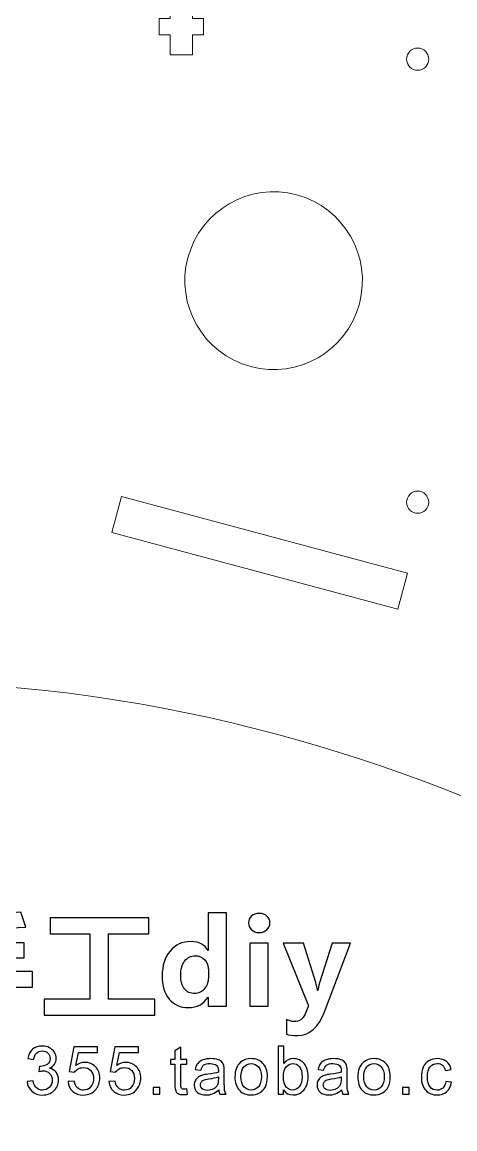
# Model space of a CAD drawing. Header units: centimetres. Extents: x -84 to 49, y -29 to 29.
# Drawn here: x 30.51 to 36.36, y -14.98 to -0.03 of the extents above; entities that cross this region are included whole.
import ezdxf

# ---------------------------------------------------------------- set-up
doc = ezdxf.new("R2010")
doc.units = ezdxf.units.CM
doc.header["$MEASUREMENT"] = 0
doc.layers.add('layer 1', color=7, linetype='Continuous')

msp = doc.modelspace()

# ---------------------------------------------------------------- linework, layer by layer
at = {"layer": 'layer 1', "color": 142, "lineweight": 20}
for points, knots in [([(48.16047, 1.17532), (48.16047, 1.17532), (48.16046, -23.69733), (48.16046, -23.69733), (48.16046, -23.69733), (48.16046, -23.69733), (42.98791, -25.0847), (42.98791, -25.0847), (42.98791, -25.0847), (42.98791, -25.0847), (42.60987, -23.67379), (42.60987, -23.67379), (42.60987, -23.67379), (42.60987, -23.67379), (43.57524, -23.41513), (43.57524, -23.41513), (43.57524, -23.41513), (43.57524, -23.41513), (43.44583, -22.93214), (43.44583, -22.93214), (43.44583, -22.93214), (43.44583, -22.93214), (42.48046, -23.19082), (42.48046, -23.19082), (42.48046, -23.19082), (42.48046, -23.19082), (42.4804, -23.19059), (42.4804, -23.19059), (42.4804, -23.19059), (42.4804, -23.19059), (42.04573, -23.30701), (42.04573, -23.30701), (42.04573, -23.30701), (42.04573, -23.30701), (41.01048, -19.44335), (41.01048, -19.44335), (41.01048, -19.44335), (41.01048, -19.44335), (41.44513, -19.32691), (41.44513, -19.32691), (41.44513, -19.32691), (41.44513, -19.32691), (40.43524, -15.55772), (40.43524, -15.55772), (40.43524, -15.55772), (40.43524, -15.55772), (41.07276, -15.38691), (41.07276, -15.38691), (41.07276, -15.38691), (41.07276, -15.38691), (41.11155, -15.53181), (41.11155, -15.53181), (41.11155, -15.53181), (41.11155, -15.53181), (41.32406, -15.47484), (41.32406, -15.47484), (41.32406, -15.47484), (41.32406, -15.47484), (41.28523, -15.32994), (41.28523, -15.32994), (41.28523, -15.32994), (41.28523, -15.32994), (41.54602, -15.26009), (41.54602, -15.26009), (41.54602, -15.26009), (41.54602, -15.26009), (41.46842, -14.9703), (41.46842, -14.9703), (41.46842, -14.9703), (41.46842, -14.9703), (41.2076, -15.04018), (41.2076, -15.04018), (41.2076, -15.04018), (41.2076, -15.04018), (41.16875, -14.8953), (41.16875, -14.8953), (41.16875, -14.8953), (41.16875, -14.8953), (40.95628, -14.95226), (40.95628, -14.95226), (40.95628, -14.95226), (40.95628, -14.95226), (40.99507, -15.09714), (40.99507, -15.09714), (40.99507, -15.09714), (40.99507, -15.09714), (40.3576, -15.26796), (40.3576, -15.26796), (40.3576, -15.26796), (40.3576, -15.26796), (39.34812, -11.50082), (39.34812, -11.50082), (39.34812, -11.50082), (39.34812, -11.50082), (38.86273, -11.63085), (38.86273, -11.63085), (38.86273, -11.63085), (34.36266, -9.10666), (25.80303, -6.82345), (19.38205, -12.40595), (19.38205, -12.40595), (19.38205, -12.40595), (16.08209, -11.52176), (16.08209, -11.52176), (16.08209, -11.52176), (14.32547, -11.05105), (13.90024, -10.03662), (14.42767, -8.14566), (14.42767, -8.14566), (14.42767, -8.14566), (16.92514, 1.17496), (16.92514, 1.17496), (16.92514, 1.17496), (16.92514, 1.17496), (30.66046, 1.17496), (30.66046, 1.17496), (30.66046, 1.17496), (30.66046, 1.17496), (30.66044, 0.67532), (30.66044, 0.67532), (30.66044, 0.67532), (30.66044, 0.67532), (32.51034, 0.67531), (32.51034, 0.67531), (32.51034, 0.67531), (32.51034, 0.67531), (32.51045, 0.01535), (32.51045, 0.01535), (32.51045, 0.01535), (32.51045, 0.01535), (32.36046, 0.01534), (32.36046, 0.01534), (32.36046, 0.01534), (32.36046, 0.01534), (32.36046, -0.20466), (32.36046, -0.20466), (32.36046, -0.20466), (32.36046, -0.20466), (32.51045, -0.20465), (32.51045, -0.20465), (32.51045, -0.20465), (32.51045, -0.20465), (32.51045, -0.47466), (32.51045, -0.47466), (32.51045, -0.47466), (32.51045, -0.47466), (32.81045, -0.47465), (32.81045, -0.47465), (32.81045, -0.47465), (32.81045, -0.47465), (32.81045, -0.20465), (32.81045, -0.20465), (32.81045, -0.20465), (32.81045, -0.20465), (32.96047, -0.20465), (32.96047, -0.20465), (32.96047, -0.20465), (32.96047, -0.20465), (32.96045, 0.01534), (32.96045, 0.01534), (32.96045, 0.01534), (32.96045, 0.01534), (32.81045, 0.01534), (32.81045, 0.01534), (32.81045, 0.01534), (32.81045, 0.01534), (32.81045, 0.67534), (32.81045, 0.67534), (32.81045, 0.67534), (32.81045, 0.67534), (34.66046, 0.67535), (34.66046, 0.67535), (34.66046, 0.67535), (34.66046, 0.67535), (34.66044, 1.17496), (34.66044, 1.17496), (34.66044, 1.17496), (34.66044, 1.17496), (35.81695, 1.17496), (35.81695, 1.17496), (35.81695, 1.17496), (35.81695, 1.17496), (35.81695, 1.17532), (35.81695, 1.17532), (35.81695, 1.17532), (39.66479, 1.17532), (43.51265, 1.17277), (47.36048, 1.17279), (47.36048, 1.17279), (47.36048, 1.17279), (47.36049, 1.17534), (47.36049, 1.17534), (47.36049, 1.17534), (47.36049, 1.17534), (48.16047, 1.17532), (48.16047, 1.17532)], [0, 0, 0, 0, 0.02040816, 0.02040816, 0.02040816, 0.02040816, 0.04081633, 0.04081633, 0.04081633, 0.04081633, 0.06122449, 0.06122449, 0.06122449, 0.06122449, 0.08163265, 0.08163265, 0.08163265, 0.08163265, 0.10204082, 0.10204082, 0.10204082, 0.10204082, 0.12244898, 0.12244898, 0.12244898, 0.12244898, 0.14285714, 0.14285714, 0.14285714, 0.14285714, 0.16326531, 0.16326531, 0.16326531, 0.16326531, 0.18367347, 0.18367347, 0.18367347, 0.18367347, 0.20408163, 0.20408163, 0.20408163, 0.20408163, 0.2244898, 0.2244898, 0.2244898, 0.2244898, 0.24489796, 0.24489796, 0.24489796, 0.24489796, 0.26530612, 0.26530612, 0.26530612, 0.26530612, 0.28571429, 0.28571429, 0.28571429, 0.28571429, 0.30612245, 0.30612245, 0.30612245, 0.30612245, 0.32653061, 0.32653061, 0.32653061, 0.32653061, 0.34693878, 0.34693878, 0.34693878, 0.34693878, 0.36734694, 0.36734694, 0.36734694, 0.36734694, 0.3877551, 0.3877551, 0.3877551, 0.3877551, 0.40816327, 0.40816327, 0.40816327, 0.40816327, 0.42857143, 0.42857143, 0.42857143, 0.42857143, 0.44897959, 0.44897959, 0.44897959, 0.44897959, 0.46938776, 0.46938776, 0.46938776, 0.46938776, 0.48979592, 0.48979592, 0.48979592, 0.48979592, 0.51020408, 0.51020408, 0.51020408, 0.51020408, 0.53061224, 0.53061224, 0.53061224, 0.53061224, 0.55102041, 0.55102041, 0.55102041, 0.55102041, 0.57142857, 0.57142857, 0.57142857, 0.57142857, 0.59183673, 0.59183673, 0.59183673, 0.59183673, 0.6122449, 0.6122449, 0.6122449, 0.6122449, 0.63265306, 0.63265306, 0.63265306, 0.63265306, 0.65306122, 0.65306122, 0.65306122, 0.65306122, 0.67346939, 0.67346939, 0.67346939, 0.67346939, 0.69387755, 0.69387755, 0.69387755, 0.69387755, 0.71428571, 0.71428571, 0.71428571, 0.71428571, 0.73469388, 0.73469388, 0.73469388, 0.73469388, 0.75510204, 0.75510204, 0.75510204, 0.75510204, 0.7755102, 0.7755102, 0.7755102, 0.7755102, 0.79591837, 0.79591837, 0.79591837, 0.79591837, 0.81632653, 0.81632653, 0.81632653, 0.81632653, 0.83673469, 0.83673469, 0.83673469, 0.83673469, 0.85714286, 0.85714286, 0.85714286, 0.85714286, 0.87755102, 0.87755102, 0.87755102, 0.87755102, 0.89795918, 0.89795918, 0.89795918, 0.89795918, 0.91836735, 0.91836735, 0.91836735, 0.91836735, 0.93877551, 0.93877551, 0.93877551, 0.93877551, 0.95918367, 0.95918367, 0.95918367, 0.95918367, 0.97959184, 0.97959184, 0.97959184, 0.97959184, 1, 1, 1, 1]), ([(35.74722, -0.63878), (35.80578, -0.69734), (35.90079, -0.69734), (35.95936, -0.63877), (35.95936, -0.63877), (36.01791, -0.58021), (36.01791, -0.48522), (35.95935, -0.42664), (35.95935, -0.42664), (35.90079, -0.36809), (35.80579, -0.36808), (35.74723, -0.42664), (35.74723, -0.42664), (35.68866, -0.48521), (35.68866, -0.5802), (35.74722, -0.63878)], [0, 0, 0, 0, 0.25, 0.25, 0.25, 0.25, 0.5, 0.5, 0.5, 0.5, 0.75, 0.75, 0.75, 0.75, 1, 1, 1, 1]), ([(32.74816, -3.21306), (32.57668, -3.85311), (32.95663, -4.51125), (33.59672, -4.68275), (33.59672, -4.68275), (34.23672, -4.85427), (34.89488, -4.47428), (35.06638, -3.83425), (35.06638, -3.83425), (35.23791, -3.19418), (34.85791, -2.53603), (34.21786, -2.36453), (34.21786, -2.36453), (33.57785, -2.19303), (32.91967, -2.57301), (32.74816, -3.21306)], [0, 0, 0, 0, 0.25, 0.25, 0.25, 0.25, 0.5, 0.5, 0.5, 0.5, 0.75, 0.75, 0.75, 0.75, 1, 1, 1, 1]), ([(35.74722, -6.40852), (35.68866, -6.46706), (35.68866, -6.56208), (35.74722, -6.62064), (35.74722, -6.62064), (35.80579, -6.67921), (35.90078, -6.6792), (35.95936, -6.62064), (35.95936, -6.62064), (36.01792, -6.56209), (36.01791, -6.46706), (35.95935, -6.40851), (35.95935, -6.40851), (35.90079, -6.34996), (35.80579, -6.34996), (35.74722, -6.40852)], [0, 0, 0, 0, 0.25, 0.25, 0.25, 0.25, 0.5, 0.5, 0.5, 0.5, 0.75, 0.75, 0.75, 0.75, 1, 1, 1, 1]), ([(35.71506, -7.47388), (35.71506, -7.47388), (31.85136, -6.43861), (31.85136, -6.43861), (31.85136, -6.43861), (31.85136, -6.43861), (31.72195, -6.92156), (31.72195, -6.92156), (31.72195, -6.92156), (31.72195, -6.92156), (35.58564, -7.95685), (35.58564, -7.95685), (35.58564, -7.95685), (35.58564, -7.95685), (35.71506, -7.47388), (35.71506, -7.47388)], [0, 0, 0, 0, 0.25, 0.25, 0.25, 0.25, 0.5, 0.5, 0.5, 0.5, 0.75, 0.75, 0.75, 0.75, 1, 1, 1, 1])]:
    msp.add_open_spline(points, degree=3, knots=knots, dxfattribs=at)
at = {"layer": 'layer 1', "color": 250}
for points, knots in [([(29.12446, -12.85288), (29.12446, -12.85288), (29.80202, -12.85288), (29.80202, -12.85288), (29.80202, -12.85288), (29.80202, -12.85288), (29.80202, -12.66828), (29.80202, -12.66828), (29.80202, -12.66828), (29.80202, -12.66828), (29.23643, -12.66828), (29.23643, -12.66828), (29.23643, -12.66828), (29.23643, -12.66828), (29.23643, -12.46559), (29.23643, -12.46559), (29.23643, -12.46559), (29.23643, -12.46559), (29.80202, -12.46559), (29.80202, -12.46559), (29.80202, -12.46559), (29.80202, -12.46559), (29.80202, -12.28492), (29.80202, -12.28492), (29.80202, -12.28492), (29.80202, -12.28492), (29.26579, -12.30275), (29.26579, -12.30275), (29.26579, -12.30275), (29.25452, -12.24848), (29.23748, -12.17925), (29.21492, -12.09534), (29.21492, -12.09534), (29.77318, -12.08826), (30.19822, -12.07332), (30.49033, -12.05077), (30.49033, -12.05077), (30.49033, -12.05077), (30.55772, -12.25346), (30.55772, -12.25346), (30.55772, -12.25346), (30.55772, -12.25346), (30.03382, -12.27653), (30.03382, -12.27653), (30.03382, -12.27653), (30.03382, -12.27653), (30.03382, -12.46559), (30.03382, -12.46559), (30.03382, -12.46559), (30.03382, -12.46559), (30.53622, -12.46559), (30.53622, -12.46559), (30.53622, -12.46559), (30.53622, -12.46559), (30.53622, -12.66828), (30.53622, -12.66828), (30.53622, -12.66828), (30.53622, -12.66828), (30.03382, -12.66828), (30.03382, -12.66828), (30.03382, -12.66828), (30.03382, -12.66828), (30.03382, -12.85288), (30.03382, -12.85288), (30.03382, -12.85288), (30.03382, -12.85288), (30.64687, -12.85288), (30.64687, -12.85288), (30.64687, -12.85288), (30.64687, -12.85288), (30.64687, -13.06029), (30.64687, -13.06029), (30.64687, -13.06029), (30.64687, -13.06029), (30.03382, -13.06029), (30.03382, -13.06029), (30.03382, -13.06029), (30.03382, -13.06029), (30.03382, -13.2462), (30.03382, -13.2462), (30.03382, -13.2462), (30.03382, -13.29523), (30.02464, -13.33902), (30.00576, -13.37757), (30.00576, -13.37757), (29.98714, -13.41585), (29.95961, -13.44469), (29.9229, -13.46436), (29.9229, -13.46436), (29.88619, -13.48376), (29.85525, -13.49556), (29.83008, -13.50002), (29.83008, -13.50002), (29.80464, -13.50422), (29.69478, -13.50841), (29.50074, -13.51182), (29.50074, -13.51182), (29.48238, -13.42477), (29.46481, -13.34741), (29.44856, -13.27976), (29.44856, -13.27976), (29.55397, -13.28815), (29.63552, -13.29209), (29.69294, -13.29209), (29.69294, -13.29209), (29.76557, -13.29209), (29.80202, -13.25433), (29.80202, -13.17855), (29.80202, -13.17855), (29.80202, -13.17855), (29.80202, -13.06029), (29.80202, -13.06029), (29.80202, -13.06029), (29.80202, -13.06029), (29.12446, -13.06029), (29.12446, -13.06029), (29.12446, -13.06029), (29.12446, -13.06029), (29.12446, -12.85288), (29.12446, -12.85288)], [0, 0, 0, 0, 0.03333333, 0.03333333, 0.03333333, 0.03333333, 0.06666667, 0.06666667, 0.06666667, 0.06666667, 0.1, 0.1, 0.1, 0.1, 0.13333333, 0.13333333, 0.13333333, 0.13333333, 0.16666667, 0.16666667, 0.16666667, 0.16666667, 0.2, 0.2, 0.2, 0.2, 0.23333333, 0.23333333, 0.23333333, 0.23333333, 0.26666667, 0.26666667, 0.26666667, 0.26666667, 0.3, 0.3, 0.3, 0.3, 0.33333333, 0.33333333, 0.33333333, 0.33333333, 0.36666667, 0.36666667, 0.36666667, 0.36666667, 0.4, 0.4, 0.4, 0.4, 0.43333333, 0.43333333, 0.43333333, 0.43333333, 0.46666667, 0.46666667, 0.46666667, 0.46666667, 0.5, 0.5, 0.5, 0.5, 0.53333333, 0.53333333, 0.53333333, 0.53333333, 0.56666667, 0.56666667, 0.56666667, 0.56666667, 0.6, 0.6, 0.6, 0.6, 0.63333333, 0.63333333, 0.63333333, 0.63333333, 0.66666667, 0.66666667, 0.66666667, 0.66666667, 0.7, 0.7, 0.7, 0.7, 0.73333333, 0.73333333, 0.73333333, 0.73333333, 0.76666667, 0.76666667, 0.76666667, 0.76666667, 0.8, 0.8, 0.8, 0.8, 0.83333333, 0.83333333, 0.83333333, 0.83333333, 0.86666667, 0.86666667, 0.86666667, 0.86666667, 0.9, 0.9, 0.9, 0.9, 0.93333333, 0.93333333, 0.93333333, 0.93333333, 0.96666667, 0.96666667, 0.96666667, 0.96666667, 1, 1, 1, 1]), ([(33.27121, -13.31752), (33.27121, -13.31752), (33.02368, -13.31752), (33.02368, -13.31752), (33.02368, -13.31752), (33.02368, -13.31752), (33.02368, -13.19769), (33.02368, -13.19769), (33.02368, -13.19769), (33.02368, -13.19769), (33.02001, -13.19769), (33.02001, -13.19769), (33.02001, -13.19769), (32.95997, -13.2913), (32.87134, -13.33823), (32.75413, -13.33823), (32.75413, -13.33823), (32.6461, -13.33823), (32.56009, -13.30021), (32.49637, -13.22391), (32.49637, -13.22391), (32.43265, -13.14761), (32.40066, -13.04351), (32.40066, -12.91188), (32.40066, -12.91188), (32.40066, -12.77264), (32.43659, -12.66041), (32.50791, -12.57493), (32.50791, -12.57493), (32.57923, -12.48971), (32.67258, -12.44723), (32.78795, -12.44723), (32.78795, -12.44723), (32.89861, -12.44723), (32.97596, -12.48709), (33.02001, -12.56707), (33.02001, -12.56707), (33.02001, -12.56707), (33.02368, -12.56707), (33.02368, -12.56707), (33.02368, -12.56707), (33.02368, -12.56707), (33.02368, -12.05994), (33.02368, -12.05994), (33.02368, -12.05994), (33.02368, -12.05994), (33.27121, -12.05994), (33.27121, -12.05994), (33.27121, -12.05994), (33.27121, -12.05994), (33.27121, -13.31752), (33.27121, -13.31752)], [0, 0, 0, 0, 0.07692308, 0.07692308, 0.07692308, 0.07692308, 0.15384615, 0.15384615, 0.15384615, 0.15384615, 0.23076923, 0.23076923, 0.23076923, 0.23076923, 0.30769231, 0.30769231, 0.30769231, 0.30769231, 0.38461538, 0.38461538, 0.38461538, 0.38461538, 0.46153846, 0.46153846, 0.46153846, 0.46153846, 0.53846154, 0.53846154, 0.53846154, 0.53846154, 0.61538462, 0.61538462, 0.61538462, 0.61538462, 0.69230769, 0.69230769, 0.69230769, 0.69230769, 0.76923077, 0.76923077, 0.76923077, 0.76923077, 0.84615385, 0.84615385, 0.84615385, 0.84615385, 0.92307692, 0.92307692, 0.92307692, 0.92307692, 1, 1, 1, 1]), ([(33.56841, -12.19367), (33.56841, -12.15565), (33.58178, -12.12497), (33.60879, -12.10111), (33.60879, -12.10111), (33.63553, -12.07725), (33.66988, -12.06545), (33.7121, -12.06545), (33.7121, -12.06545), (33.7551, -12.06545), (33.78971, -12.07751), (33.81646, -12.1019), (33.81646, -12.1019), (33.84321, -12.12628), (33.85632, -12.1567), (33.85632, -12.19367), (33.85632, -12.19367), (33.85632, -12.23091), (33.84294, -12.26211), (33.81567, -12.28702), (33.81567, -12.28702), (33.78867, -12.31193), (33.75405, -12.32426), (33.7121, -12.32426), (33.7121, -12.32426), (33.67041, -12.32426), (33.63606, -12.31167), (33.60905, -12.2865), (33.60905, -12.2865), (33.58178, -12.26159), (33.56841, -12.23038), (33.56841, -12.19367)], [0, 0, 0, 0, 0.125, 0.125, 0.125, 0.125, 0.25, 0.25, 0.25, 0.25, 0.375, 0.375, 0.375, 0.375, 0.5, 0.5, 0.5, 0.5, 0.625, 0.625, 0.625, 0.625, 0.75, 0.75, 0.75, 0.75, 0.875, 0.875, 0.875, 0.875, 1, 1, 1, 1]), ([(30.8051, -13.22312), (30.8051, -13.22312), (31.42287, -13.22312), (31.42287, -13.22312), (31.42287, -13.22312), (31.42287, -13.22312), (31.42287, -12.34261), (31.42287, -12.34261), (31.42287, -12.34261), (31.42287, -12.34261), (30.88822, -12.34261), (30.88822, -12.34261), (30.88822, -12.34261), (30.88822, -12.34261), (30.88822, -12.12445), (30.88822, -12.12445), (30.88822, -12.12445), (30.88822, -12.12445), (32.22184, -12.12445), (32.22184, -12.12445), (32.22184, -12.12445), (32.22184, -12.12445), (32.22184, -12.34261), (32.22184, -12.34261), (32.22184, -12.34261), (32.22184, -12.34261), (31.67486, -12.34261), (31.67486, -12.34261), (31.67486, -12.34261), (31.67486, -12.34261), (31.67486, -13.22312), (31.67486, -13.22312), (31.67486, -13.22312), (31.67486, -13.22312), (32.30024, -13.22312), (32.30024, -13.22312), (32.30024, -13.22312), (32.30024, -13.22312), (32.30024, -13.44128), (32.30024, -13.44128), (32.30024, -13.44128), (32.30024, -13.44128), (30.8051, -13.44128), (30.8051, -13.44128), (30.8051, -13.44128), (30.8051, -13.44128), (30.8051, -13.22312), (30.8051, -13.22312)], [0, 0, 0, 0, 0.08333333, 0.08333333, 0.08333333, 0.08333333, 0.16666667, 0.16666667, 0.16666667, 0.16666667, 0.25, 0.25, 0.25, 0.25, 0.33333333, 0.33333333, 0.33333333, 0.33333333, 0.41666667, 0.41666667, 0.41666667, 0.41666667, 0.5, 0.5, 0.5, 0.5, 0.58333333, 0.58333333, 0.58333333, 0.58333333, 0.66666667, 0.66666667, 0.66666667, 0.66666667, 0.75, 0.75, 0.75, 0.75, 0.83333333, 0.83333333, 0.83333333, 0.83333333, 0.91666667, 0.91666667, 0.91666667, 0.91666667, 1, 1, 1, 1]), ([(33.58676, -13.31752), (33.58676, -13.31752), (33.58676, -12.46795), (33.58676, -12.46795), (33.58676, -12.46795), (33.58676, -12.46795), (33.83403, -12.46795), (33.83403, -12.46795), (33.83403, -12.46795), (33.83403, -12.46795), (33.83403, -13.31752), (33.83403, -13.31752), (33.83403, -13.31752), (33.83403, -13.31752), (33.58676, -13.31752), (33.58676, -13.31752)], [0, 0, 0, 0, 0.25, 0.25, 0.25, 0.25, 0.5, 0.5, 0.5, 0.5, 0.75, 0.75, 0.75, 0.75, 1, 1, 1, 1]), ([(34.94409, -12.46795), (34.94409, -12.46795), (34.59377, -13.39356), (34.59377, -13.39356), (34.59377, -13.39356), (34.51222, -13.60858), (34.39056, -13.71635), (34.22825, -13.71635), (34.22825, -13.71635), (34.164, -13.71635), (34.11445, -13.70953), (34.07905, -13.69616), (34.07905, -13.69616), (34.07905, -13.69616), (34.07905, -13.4974), (34.07905, -13.4974), (34.07905, -13.4974), (34.11235, -13.51628), (34.14906, -13.52572), (34.18891, -13.52572), (34.18891, -13.52572), (34.25656, -13.52572), (34.30429, -13.49294), (34.33182, -13.42739), (34.33182, -13.42739), (34.33182, -13.42739), (34.37876, -13.31595), (34.37876, -13.31595), (34.37876, -13.31595), (34.37876, -13.31595), (34.03526, -12.46795), (34.03526, -12.46795), (34.03526, -12.46795), (34.03526, -12.46795), (34.31032, -12.46795), (34.31032, -12.46795), (34.31032, -12.46795), (34.31032, -12.46795), (34.4763, -13.00024), (34.4763, -13.00024), (34.4763, -13.00024), (34.48653, -13.03249), (34.49387, -13.06868), (34.49859, -13.10854), (34.49859, -13.10854), (34.49859, -13.10854), (34.50305, -13.10854), (34.50305, -13.10854), (34.50305, -13.10854), (34.50672, -13.08153), (34.51511, -13.04587), (34.52848, -13.00182), (34.52848, -13.00182), (34.52848, -13.00182), (34.69813, -12.46795), (34.69813, -12.46795), (34.69813, -12.46795), (34.69813, -12.46795), (34.94409, -12.46795), (34.94409, -12.46795)], [0, 0, 0, 0, 0.06666667, 0.06666667, 0.06666667, 0.06666667, 0.13333333, 0.13333333, 0.13333333, 0.13333333, 0.2, 0.2, 0.2, 0.2, 0.26666667, 0.26666667, 0.26666667, 0.26666667, 0.33333333, 0.33333333, 0.33333333, 0.33333333, 0.4, 0.4, 0.4, 0.4, 0.46666667, 0.46666667, 0.46666667, 0.46666667, 0.53333333, 0.53333333, 0.53333333, 0.53333333, 0.6, 0.6, 0.6, 0.6, 0.66666667, 0.66666667, 0.66666667, 0.66666667, 0.73333333, 0.73333333, 0.73333333, 0.73333333, 0.8, 0.8, 0.8, 0.8, 0.86666667, 0.86666667, 0.86666667, 0.86666667, 0.93333333, 0.93333333, 0.93333333, 0.93333333, 1, 1, 1, 1]), ([(33.02762, -12.83662), (33.02762, -12.7792), (33.01031, -12.73174), (32.9757, -12.69424), (32.9757, -12.69424), (32.94109, -12.65648), (32.89808, -12.6376), (32.84643, -12.6376), (32.84643, -12.6376), (32.78586, -12.6376), (32.7384, -12.66172), (32.70378, -12.70945), (32.70378, -12.70945), (32.66917, -12.75743), (32.65186, -12.8222), (32.65186, -12.90427), (32.65186, -12.90427), (32.65186, -12.98215), (32.66865, -13.0422), (32.70195, -13.08441), (32.70195, -13.08441), (32.73525, -13.12663), (32.78114, -13.14787), (32.83935, -13.14787), (32.83935, -13.14787), (32.89415, -13.14787), (32.93925, -13.12558), (32.97465, -13.081), (32.97465, -13.081), (33.01005, -13.03643), (33.02762, -12.97848), (33.02762, -12.90742), (33.02762, -12.90742), (33.02762, -12.90742), (33.02762, -12.83662), (33.02762, -12.83662)], [0, 0, 0, 0, 0.11111111, 0.11111111, 0.11111111, 0.11111111, 0.22222222, 0.22222222, 0.22222222, 0.22222222, 0.33333333, 0.33333333, 0.33333333, 0.33333333, 0.44444444, 0.44444444, 0.44444444, 0.44444444, 0.55555556, 0.55555556, 0.55555556, 0.55555556, 0.66666667, 0.66666667, 0.66666667, 0.66666667, 0.77777778, 0.77777778, 0.77777778, 0.77777778, 0.88888889, 0.88888889, 0.88888889, 0.88888889, 1, 1, 1, 1]), ([(30.57576, -14.33622), (30.57576, -14.33622), (30.65519, -14.32567), (30.65519, -14.32567), (30.65519, -14.32567), (30.66439, -14.37073), (30.67991, -14.40314), (30.70177, -14.42304), (30.70177, -14.42304), (30.72378, -14.44294), (30.75046, -14.45289), (30.78196, -14.45289), (30.78196, -14.45289), (30.81934, -14.45289), (30.851, -14.43992), (30.87677, -14.414), (30.87677, -14.414), (30.9024, -14.38807), (30.91536, -14.35596), (30.91536, -14.31768), (30.91536, -14.31768), (30.91536, -14.2812), (30.90345, -14.25105), (30.87964, -14.22739), (30.87964, -14.22739), (30.85567, -14.20372), (30.82537, -14.19181), (30.78859, -14.19181), (30.78859, -14.19181), (30.77352, -14.19181), (30.75483, -14.19483), (30.73252, -14.20071), (30.73252, -14.20071), (30.73252, -14.20071), (30.74141, -14.13092), (30.74141, -14.13092), (30.74141, -14.13092), (30.74669, -14.13152), (30.75091, -14.13182), (30.75423, -14.13182), (30.75423, -14.13182), (30.78799, -14.13182), (30.81844, -14.12293), (30.84557, -14.10529), (30.84557, -14.10529), (30.8727, -14.08765), (30.88627, -14.06037), (30.88627, -14.02359), (30.88627, -14.02359), (30.88627, -13.9945), (30.87632, -13.97023), (30.85657, -13.95124), (30.85657, -13.95124), (30.83683, -13.9321), (30.81135, -13.92245), (30.78015, -13.92245), (30.78015, -13.92245), (30.74925, -13.92245), (30.72348, -13.93225), (30.70298, -13.95154), (30.70298, -13.95154), (30.68232, -13.97099), (30.66906, -14.00023), (30.66318, -14.03912), (30.66318, -14.03912), (30.66318, -14.03912), (30.58374, -14.02495), (30.58374, -14.02495), (30.58374, -14.02495), (30.59339, -13.97159), (30.61555, -13.93029), (30.64992, -13.90104), (30.64992, -13.90104), (30.68444, -13.8718), (30.72724, -13.85703), (30.77849, -13.85703), (30.77849, -13.85703), (30.81377, -13.85703), (30.84632, -13.86472), (30.87602, -13.87979), (30.87602, -13.87979), (30.90571, -13.89502), (30.92848, -13.91567), (30.9443, -13.94189), (30.9443, -13.94189), (30.95998, -13.96812), (30.96797, -13.99586), (30.96797, -14.0254), (30.96797, -14.0254), (30.96797, -14.05329), (30.96043, -14.07876), (30.94536, -14.10182), (30.94536, -14.10182), (30.93028, -14.12474), (30.90813, -14.14297), (30.87873, -14.15654), (30.87873, -14.15654), (30.91702, -14.16528), (30.94671, -14.18367), (30.96797, -14.21156), (30.96797, -14.21156), (30.98907, -14.23929), (30.99962, -14.27411), (30.99962, -14.31587), (30.99962, -14.31587), (30.99962, -14.37239), (30.97912, -14.42033), (30.93782, -14.45967), (30.93782, -14.45967), (30.89667, -14.49901), (30.84452, -14.51861), (30.78151, -14.51861), (30.78151, -14.51861), (30.72468, -14.51861), (30.6775, -14.50172), (30.63997, -14.46781), (30.63997, -14.46781), (30.60244, -14.43404), (30.58103, -14.39018), (30.57576, -14.33622)], [0, 0, 0, 0, 0.03333333, 0.03333333, 0.03333333, 0.03333333, 0.06666667, 0.06666667, 0.06666667, 0.06666667, 0.1, 0.1, 0.1, 0.1, 0.13333333, 0.13333333, 0.13333333, 0.13333333, 0.16666667, 0.16666667, 0.16666667, 0.16666667, 0.2, 0.2, 0.2, 0.2, 0.23333333, 0.23333333, 0.23333333, 0.23333333, 0.26666667, 0.26666667, 0.26666667, 0.26666667, 0.3, 0.3, 0.3, 0.3, 0.33333333, 0.33333333, 0.33333333, 0.33333333, 0.36666667, 0.36666667, 0.36666667, 0.36666667, 0.4, 0.4, 0.4, 0.4, 0.43333333, 0.43333333, 0.43333333, 0.43333333, 0.46666667, 0.46666667, 0.46666667, 0.46666667, 0.5, 0.5, 0.5, 0.5, 0.53333333, 0.53333333, 0.53333333, 0.53333333, 0.56666667, 0.56666667, 0.56666667, 0.56666667, 0.6, 0.6, 0.6, 0.6, 0.63333333, 0.63333333, 0.63333333, 0.63333333, 0.66666667, 0.66666667, 0.66666667, 0.66666667, 0.7, 0.7, 0.7, 0.7, 0.73333333, 0.73333333, 0.73333333, 0.73333333, 0.76666667, 0.76666667, 0.76666667, 0.76666667, 0.8, 0.8, 0.8, 0.8, 0.83333333, 0.83333333, 0.83333333, 0.83333333, 0.86666667, 0.86666667, 0.86666667, 0.86666667, 0.9, 0.9, 0.9, 0.9, 0.93333333, 0.93333333, 0.93333333, 0.93333333, 0.96666667, 0.96666667, 0.96666667, 0.96666667, 1, 1, 1, 1]), ([(31.12856, -14.33757), (31.12856, -14.33757), (31.21207, -14.33049), (31.21207, -14.33049), (31.21207, -14.33049), (31.21825, -14.37119), (31.23257, -14.40164), (31.25503, -14.42214), (31.25503, -14.42214), (31.27764, -14.44264), (31.30477, -14.45289), (31.33658, -14.45289), (31.33658, -14.45289), (31.37486, -14.45289), (31.40727, -14.43841), (31.43365, -14.40962), (31.43365, -14.40962), (31.46018, -14.38068), (31.47344, -14.3424), (31.47344, -14.29476), (31.47344, -14.29476), (31.47344, -14.24939), (31.46078, -14.21367), (31.43531, -14.18744), (31.43531, -14.18744), (31.40983, -14.16121), (31.37652, -14.1481), (31.33522, -14.1481), (31.33522, -14.1481), (31.3096, -14.1481), (31.28653, -14.15398), (31.26588, -14.16558), (31.26588, -14.16558), (31.24523, -14.17719), (31.2291, -14.19226), (31.21735, -14.2108), (31.21735, -14.2108), (31.21735, -14.2108), (31.14273, -14.20116), (31.14273, -14.20116), (31.14273, -14.20116), (31.14273, -14.20116), (31.20544, -13.86864), (31.20544, -13.86864), (31.20544, -13.86864), (31.20544, -13.86864), (31.52741, -13.86864), (31.52741, -13.86864), (31.52741, -13.86864), (31.52741, -13.86864), (31.52741, -13.94461), (31.52741, -13.94461), (31.52741, -13.94461), (31.52741, -13.94461), (31.26905, -13.94461), (31.26905, -13.94461), (31.26905, -13.94461), (31.26905, -13.94461), (31.23408, -14.11856), (31.23408, -14.11856), (31.23408, -14.11856), (31.27297, -14.09142), (31.31382, -14.07786), (31.35647, -14.07786), (31.35647, -14.07786), (31.413, -14.07786), (31.46063, -14.09745), (31.49952, -14.13664), (31.49952, -14.13664), (31.53841, -14.17583), (31.55786, -14.22618), (31.55786, -14.28768), (31.55786, -14.28768), (31.55786, -14.34632), (31.54067, -14.39696), (31.50661, -14.43962), (31.50661, -14.43962), (31.465, -14.49193), (31.40833, -14.51815), (31.33658, -14.51815), (31.33658, -14.51815), (31.27764, -14.51815), (31.22956, -14.50172), (31.19232, -14.46871), (31.19232, -14.46871), (31.15509, -14.4357), (31.13384, -14.39199), (31.12856, -14.33757)], [0, 0, 0, 0, 0.04545455, 0.04545455, 0.04545455, 0.04545455, 0.09090909, 0.09090909, 0.09090909, 0.09090909, 0.13636364, 0.13636364, 0.13636364, 0.13636364, 0.18181818, 0.18181818, 0.18181818, 0.18181818, 0.22727273, 0.22727273, 0.22727273, 0.22727273, 0.27272727, 0.27272727, 0.27272727, 0.27272727, 0.31818182, 0.31818182, 0.31818182, 0.31818182, 0.36363636, 0.36363636, 0.36363636, 0.36363636, 0.40909091, 0.40909091, 0.40909091, 0.40909091, 0.45454545, 0.45454545, 0.45454545, 0.45454545, 0.5, 0.5, 0.5, 0.5, 0.54545455, 0.54545455, 0.54545455, 0.54545455, 0.59090909, 0.59090909, 0.59090909, 0.59090909, 0.63636364, 0.63636364, 0.63636364, 0.63636364, 0.68181818, 0.68181818, 0.68181818, 0.68181818, 0.72727273, 0.72727273, 0.72727273, 0.72727273, 0.77272727, 0.77272727, 0.77272727, 0.77272727, 0.81818182, 0.81818182, 0.81818182, 0.81818182, 0.86363636, 0.86363636, 0.86363636, 0.86363636, 0.90909091, 0.90909091, 0.90909091, 0.90909091, 0.95454545, 0.95454545, 0.95454545, 0.95454545, 1, 1, 1, 1]), ([(31.68182, -14.33757), (31.68182, -14.33757), (31.76533, -14.33049), (31.76533, -14.33049), (31.76533, -14.33049), (31.77151, -14.37119), (31.78583, -14.40164), (31.80829, -14.42214), (31.80829, -14.42214), (31.8309, -14.44264), (31.85803, -14.45289), (31.88984, -14.45289), (31.88984, -14.45289), (31.92812, -14.45289), (31.96053, -14.43841), (31.98691, -14.40962), (31.98691, -14.40962), (32.01344, -14.38068), (32.0267, -14.3424), (32.0267, -14.29476), (32.0267, -14.29476), (32.0267, -14.24939), (32.01404, -14.21367), (31.98857, -14.18744), (31.98857, -14.18744), (31.96309, -14.16121), (31.92978, -14.1481), (31.88848, -14.1481), (31.88848, -14.1481), (31.86286, -14.1481), (31.83979, -14.15398), (31.81914, -14.16558), (31.81914, -14.16558), (31.79849, -14.17719), (31.78236, -14.19226), (31.77061, -14.2108), (31.77061, -14.2108), (31.77061, -14.2108), (31.69599, -14.20116), (31.69599, -14.20116), (31.69599, -14.20116), (31.69599, -14.20116), (31.7587, -13.86864), (31.7587, -13.86864), (31.7587, -13.86864), (31.7587, -13.86864), (32.08067, -13.86864), (32.08067, -13.86864), (32.08067, -13.86864), (32.08067, -13.86864), (32.08067, -13.94461), (32.08067, -13.94461), (32.08067, -13.94461), (32.08067, -13.94461), (31.82231, -13.94461), (31.82231, -13.94461), (31.82231, -13.94461), (31.82231, -13.94461), (31.78734, -14.11856), (31.78734, -14.11856), (31.78734, -14.11856), (31.82623, -14.09142), (31.86708, -14.07786), (31.90973, -14.07786), (31.90973, -14.07786), (31.96626, -14.07786), (32.01389, -14.09745), (32.05278, -14.13664), (32.05278, -14.13664), (32.09167, -14.17583), (32.11112, -14.22618), (32.11112, -14.28768), (32.11112, -14.28768), (32.11112, -14.34632), (32.09393, -14.39696), (32.05987, -14.43962), (32.05987, -14.43962), (32.01826, -14.49193), (31.96159, -14.51815), (31.88984, -14.51815), (31.88984, -14.51815), (31.8309, -14.51815), (31.78282, -14.50172), (31.74558, -14.46871), (31.74558, -14.46871), (31.70835, -14.4357), (31.6871, -14.39199), (31.68182, -14.33757)], [0, 0, 0, 0, 0.04545455, 0.04545455, 0.04545455, 0.04545455, 0.09090909, 0.09090909, 0.09090909, 0.09090909, 0.13636364, 0.13636364, 0.13636364, 0.13636364, 0.18181818, 0.18181818, 0.18181818, 0.18181818, 0.22727273, 0.22727273, 0.22727273, 0.22727273, 0.27272727, 0.27272727, 0.27272727, 0.27272727, 0.31818182, 0.31818182, 0.31818182, 0.31818182, 0.36363636, 0.36363636, 0.36363636, 0.36363636, 0.40909091, 0.40909091, 0.40909091, 0.40909091, 0.45454545, 0.45454545, 0.45454545, 0.45454545, 0.5, 0.5, 0.5, 0.5, 0.54545455, 0.54545455, 0.54545455, 0.54545455, 0.59090909, 0.59090909, 0.59090909, 0.59090909, 0.63636364, 0.63636364, 0.63636364, 0.63636364, 0.68181818, 0.68181818, 0.68181818, 0.68181818, 0.72727273, 0.72727273, 0.72727273, 0.72727273, 0.77272727, 0.77272727, 0.77272727, 0.77272727, 0.81818182, 0.81818182, 0.81818182, 0.81818182, 0.86363636, 0.86363636, 0.86363636, 0.86363636, 0.90909091, 0.90909091, 0.90909091, 0.90909091, 0.95454545, 0.95454545, 0.95454545, 0.95454545, 1, 1, 1, 1]), ([(32.73228, -14.436), (32.73228, -14.436), (32.74373, -14.50625), (32.74373, -14.50625), (32.74373, -14.50625), (32.72142, -14.51092), (32.70138, -14.51333), (32.68374, -14.51333), (32.68374, -14.51333), (32.6548, -14.51333), (32.63249, -14.50881), (32.61651, -14.49961), (32.61651, -14.49961), (32.60069, -14.49057), (32.58953, -14.47851), (32.58305, -14.46359), (32.58305, -14.46359), (32.57657, -14.44882), (32.57325, -14.41746), (32.57325, -14.36983), (32.57325, -14.36983), (32.57325, -14.36983), (32.57325, -14.10001), (32.57325, -14.10001), (32.57325, -14.10001), (32.57325, -14.10001), (32.51492, -14.10001), (32.51492, -14.10001), (32.51492, -14.10001), (32.51492, -14.10001), (32.51492, -14.03821), (32.51492, -14.03821), (32.51492, -14.03821), (32.51492, -14.03821), (32.57325, -14.03821), (32.57325, -14.03821), (32.57325, -14.03821), (32.57325, -14.03821), (32.57325, -13.922), (32.57325, -13.922), (32.57325, -13.922), (32.57325, -13.922), (32.65239, -13.87436), (32.65239, -13.87436), (32.65239, -13.87436), (32.65239, -13.87436), (32.65239, -14.03821), (32.65239, -14.03821), (32.65239, -14.03821), (32.65239, -14.03821), (32.73228, -14.03821), (32.73228, -14.03821), (32.73228, -14.03821), (32.73228, -14.03821), (32.73228, -14.10001), (32.73228, -14.10001), (32.73228, -14.10001), (32.73228, -14.10001), (32.65239, -14.10001), (32.65239, -14.10001), (32.65239, -14.10001), (32.65239, -14.10001), (32.65239, -14.3742), (32.65239, -14.3742), (32.65239, -14.3742), (32.65239, -14.39696), (32.65374, -14.41143), (32.65646, -14.41791), (32.65646, -14.41791), (32.65932, -14.4244), (32.66384, -14.42952), (32.67017, -14.43344), (32.67017, -14.43344), (32.67651, -14.43721), (32.68555, -14.43917), (32.69731, -14.43917), (32.69731, -14.43917), (32.7062, -14.43917), (32.71781, -14.43811), (32.73228, -14.436)], [0, 0, 0, 0, 0.05, 0.05, 0.05, 0.05, 0.1, 0.1, 0.1, 0.1, 0.15, 0.15, 0.15, 0.15, 0.2, 0.2, 0.2, 0.2, 0.25, 0.25, 0.25, 0.25, 0.3, 0.3, 0.3, 0.3, 0.35, 0.35, 0.35, 0.35, 0.4, 0.4, 0.4, 0.4, 0.45, 0.45, 0.45, 0.45, 0.5, 0.5, 0.5, 0.5, 0.55, 0.55, 0.55, 0.55, 0.6, 0.6, 0.6, 0.6, 0.65, 0.65, 0.65, 0.65, 0.7, 0.7, 0.7, 0.7, 0.75, 0.75, 0.75, 0.75, 0.8, 0.8, 0.8, 0.8, 0.85, 0.85, 0.85, 0.85, 0.9, 0.9, 0.9, 0.9, 0.95, 0.95, 0.95, 0.95, 1, 1, 1, 1]), ([(34.0401, -14.50715), (34.0401, -14.50715), (33.96639, -14.50715), (33.96639, -14.50715), (33.96639, -14.50715), (33.96639, -14.50715), (33.96639, -13.85974), (33.96639, -13.85974), (33.96639, -13.85974), (33.96639, -13.85974), (34.04583, -13.85974), (34.04583, -13.85974), (34.04583, -13.85974), (34.04583, -13.85974), (34.04583, -14.09067), (34.04583, -14.09067), (34.04583, -14.09067), (34.07944, -14.04861), (34.12225, -14.02751), (34.17425, -14.02751), (34.17425, -14.02751), (34.20319, -14.02751), (34.23048, -14.03339), (34.25625, -14.045), (34.25625, -14.045), (34.28203, -14.0566), (34.30313, -14.07303), (34.31986, -14.09399), (34.31986, -14.09399), (34.33644, -14.11509), (34.34956, -14.14041), (34.3589, -14.17026), (34.3589, -14.17026), (34.3684, -14.19995), (34.37307, -14.23176), (34.37307, -14.26552), (34.37307, -14.26552), (34.37307, -14.34601), (34.35317, -14.40812), (34.31338, -14.45198), (34.31338, -14.45198), (34.27374, -14.49584), (34.22595, -14.5177), (34.17033, -14.5177), (34.17033, -14.5177), (34.11501, -14.5177), (34.0716, -14.49464), (34.0401, -14.44836), (34.0401, -14.44836), (34.0401, -14.44836), (34.0401, -14.50715), (34.0401, -14.50715)], [0, 0, 0, 0, 0.07692308, 0.07692308, 0.07692308, 0.07692308, 0.15384615, 0.15384615, 0.15384615, 0.15384615, 0.23076923, 0.23076923, 0.23076923, 0.23076923, 0.30769231, 0.30769231, 0.30769231, 0.30769231, 0.38461538, 0.38461538, 0.38461538, 0.38461538, 0.46153846, 0.46153846, 0.46153846, 0.46153846, 0.53846154, 0.53846154, 0.53846154, 0.53846154, 0.61538462, 0.61538462, 0.61538462, 0.61538462, 0.69230769, 0.69230769, 0.69230769, 0.69230769, 0.76923077, 0.76923077, 0.76923077, 0.76923077, 0.84615385, 0.84615385, 0.84615385, 0.84615385, 0.92307692, 0.92307692, 0.92307692, 0.92307692, 1, 1, 1, 1]), ([(33.16631, -14.44927), (33.13677, -14.47429), (33.10843, -14.49193), (33.0813, -14.50233), (33.0813, -14.50233), (33.05402, -14.51258), (33.02477, -14.5177), (32.99357, -14.5177), (32.99357, -14.5177), (32.94202, -14.5177), (32.90253, -14.50519), (32.87479, -14.48002), (32.87479, -14.48002), (32.84721, -14.45484), (32.83334, -14.42259), (32.83334, -14.38355), (32.83334, -14.38355), (32.83334, -14.36048), (32.83846, -14.33953), (32.84902, -14.32054), (32.84902, -14.32054), (32.85942, -14.30155), (32.87313, -14.28632), (32.89002, -14.27487), (32.89002, -14.27487), (32.90705, -14.26341), (32.92604, -14.25467), (32.9473, -14.24879), (32.9473, -14.24879), (32.96282, -14.24472), (32.98634, -14.24065), (33.01784, -14.23688), (33.01784, -14.23688), (33.08205, -14.22919), (33.12938, -14.22015), (33.15968, -14.20945), (33.15968, -14.20945), (33.15998, -14.1986), (33.16013, -14.19166), (33.16013, -14.1888), (33.16013, -14.1888), (33.16013, -14.15639), (33.1526, -14.13348), (33.13752, -14.12036), (33.13752, -14.12036), (33.11732, -14.10228), (33.08703, -14.09338), (33.04708, -14.09338), (33.04708, -14.09338), (33.0097, -14.09338), (32.98211, -14.09986), (32.96418, -14.11298), (32.96418, -14.11298), (32.94639, -14.12609), (32.93328, -14.14931), (32.92468, -14.18262), (32.92468, -14.18262), (32.92468, -14.18262), (32.84706, -14.17192), (32.84706, -14.17192), (32.84706, -14.17192), (32.85414, -14.13875), (32.86575, -14.11177), (32.88188, -14.09142), (32.88188, -14.09142), (32.898, -14.07092), (32.92152, -14.0551), (32.95212, -14.04409), (32.95212, -14.04409), (32.98272, -14.03309), (33.01814, -14.02751), (33.05854, -14.02751), (33.05854, -14.02751), (33.09863, -14.02751), (33.13104, -14.03233), (33.15606, -14.04168), (33.15606, -14.04168), (33.18109, -14.05118), (33.19947, -14.06293), (33.21138, -14.07725), (33.21138, -14.07725), (33.22314, -14.09157), (33.23128, -14.10951), (33.2361, -14.13137), (33.2361, -14.13137), (33.23867, -14.14493), (33.24002, -14.16935), (33.24002, -14.20462), (33.24002, -14.20462), (33.24002, -14.20462), (33.24002, -14.31059), (33.24002, -14.31059), (33.24002, -14.31059), (33.24002, -14.3846), (33.24168, -14.43133), (33.24515, -14.45078), (33.24515, -14.45078), (33.24846, -14.47037), (33.25525, -14.48921), (33.2652, -14.50715), (33.2652, -14.50715), (33.2652, -14.50715), (33.18214, -14.50715), (33.18214, -14.50715), (33.18214, -14.50715), (33.174, -14.49072), (33.16857, -14.47143), (33.16631, -14.44927)], [0, 0, 0, 0, 0.03703704, 0.03703704, 0.03703704, 0.03703704, 0.07407407, 0.07407407, 0.07407407, 0.07407407, 0.11111111, 0.11111111, 0.11111111, 0.11111111, 0.14814815, 0.14814815, 0.14814815, 0.14814815, 0.18518519, 0.18518519, 0.18518519, 0.18518519, 0.22222222, 0.22222222, 0.22222222, 0.22222222, 0.25925926, 0.25925926, 0.25925926, 0.25925926, 0.2962963, 0.2962963, 0.2962963, 0.2962963, 0.33333333, 0.33333333, 0.33333333, 0.33333333, 0.37037037, 0.37037037, 0.37037037, 0.37037037, 0.40740741, 0.40740741, 0.40740741, 0.40740741, 0.44444444, 0.44444444, 0.44444444, 0.44444444, 0.48148148, 0.48148148, 0.48148148, 0.48148148, 0.51851852, 0.51851852, 0.51851852, 0.51851852, 0.55555556, 0.55555556, 0.55555556, 0.55555556, 0.59259259, 0.59259259, 0.59259259, 0.59259259, 0.62962963, 0.62962963, 0.62962963, 0.62962963, 0.66666667, 0.66666667, 0.66666667, 0.66666667, 0.7037037, 0.7037037, 0.7037037, 0.7037037, 0.74074074, 0.74074074, 0.74074074, 0.74074074, 0.77777778, 0.77777778, 0.77777778, 0.77777778, 0.81481481, 0.81481481, 0.81481481, 0.81481481, 0.85185185, 0.85185185, 0.85185185, 0.85185185, 0.88888889, 0.88888889, 0.88888889, 0.88888889, 0.92592593, 0.92592593, 0.92592593, 0.92592593, 0.96296296, 0.96296296, 0.96296296, 0.96296296, 1, 1, 1, 1]), ([(33.38389, -14.27261), (33.38389, -14.18578), (33.408, -14.12142), (33.45639, -14.07967), (33.45639, -14.07967), (33.49664, -14.045), (33.54578, -14.02751), (33.60381, -14.02751), (33.60381, -14.02751), (33.66832, -14.02751), (33.72108, -14.04861), (33.76193, -14.09097), (33.76193, -14.09097), (33.80293, -14.13318), (33.82328, -14.19151), (33.82328, -14.26597), (33.82328, -14.26597), (33.82328, -14.32642), (33.81423, -14.3739), (33.79615, -14.40842), (33.79615, -14.40842), (33.77806, -14.44309), (33.75168, -14.46992), (33.71716, -14.48906), (33.71716, -14.48906), (33.68249, -14.50821), (33.64481, -14.5177), (33.60381, -14.5177), (33.60381, -14.5177), (33.53824, -14.5177), (33.48518, -14.49675), (33.44463, -14.45454), (33.44463, -14.45454), (33.40408, -14.41249), (33.38389, -14.35189), (33.38389, -14.27261)], [0, 0, 0, 0, 0.11111111, 0.11111111, 0.11111111, 0.11111111, 0.22222222, 0.22222222, 0.22222222, 0.22222222, 0.33333333, 0.33333333, 0.33333333, 0.33333333, 0.44444444, 0.44444444, 0.44444444, 0.44444444, 0.55555556, 0.55555556, 0.55555556, 0.55555556, 0.66666667, 0.66666667, 0.66666667, 0.66666667, 0.77777778, 0.77777778, 0.77777778, 0.77777778, 0.88888889, 0.88888889, 0.88888889, 0.88888889, 1, 1, 1, 1]), ([(34.82609, -14.44927), (34.79655, -14.47429), (34.76821, -14.49193), (34.74108, -14.50233), (34.74108, -14.50233), (34.7138, -14.51258), (34.68455, -14.5177), (34.65335, -14.5177), (34.65335, -14.5177), (34.6018, -14.5177), (34.56231, -14.50519), (34.53457, -14.48002), (34.53457, -14.48002), (34.50699, -14.45484), (34.49312, -14.42259), (34.49312, -14.38355), (34.49312, -14.38355), (34.49312, -14.36048), (34.49824, -14.33953), (34.5088, -14.32054), (34.5088, -14.32054), (34.5192, -14.30155), (34.53291, -14.28632), (34.5498, -14.27487), (34.5498, -14.27487), (34.56683, -14.26341), (34.58582, -14.25467), (34.60708, -14.24879), (34.60708, -14.24879), (34.6226, -14.24472), (34.64612, -14.24065), (34.67762, -14.23688), (34.67762, -14.23688), (34.74183, -14.22919), (34.78916, -14.22015), (34.81946, -14.20945), (34.81946, -14.20945), (34.81976, -14.1986), (34.81991, -14.19166), (34.81991, -14.1888), (34.81991, -14.1888), (34.81991, -14.15639), (34.81238, -14.13348), (34.7973, -14.12036), (34.7973, -14.12036), (34.7771, -14.10228), (34.74681, -14.09338), (34.70686, -14.09338), (34.70686, -14.09338), (34.66948, -14.09338), (34.64189, -14.09986), (34.62396, -14.11298), (34.62396, -14.11298), (34.60617, -14.12609), (34.59306, -14.14931), (34.58446, -14.18262), (34.58446, -14.18262), (34.58446, -14.18262), (34.50684, -14.17192), (34.50684, -14.17192), (34.50684, -14.17192), (34.51392, -14.13875), (34.52553, -14.11177), (34.54166, -14.09142), (34.54166, -14.09142), (34.55778, -14.07092), (34.5813, -14.0551), (34.6119, -14.04409), (34.6119, -14.04409), (34.6425, -14.03309), (34.67792, -14.02751), (34.71832, -14.02751), (34.71832, -14.02751), (34.75841, -14.02751), (34.79082, -14.03233), (34.81584, -14.04168), (34.81584, -14.04168), (34.84087, -14.05118), (34.85925, -14.06293), (34.87116, -14.07725), (34.87116, -14.07725), (34.88292, -14.09157), (34.89106, -14.10951), (34.89588, -14.13137), (34.89588, -14.13137), (34.89845, -14.14493), (34.8998, -14.16935), (34.8998, -14.20462), (34.8998, -14.20462), (34.8998, -14.20462), (34.8998, -14.31059), (34.8998, -14.31059), (34.8998, -14.31059), (34.8998, -14.3846), (34.90146, -14.43133), (34.90493, -14.45078), (34.90493, -14.45078), (34.90824, -14.47037), (34.91503, -14.48921), (34.92498, -14.50715), (34.92498, -14.50715), (34.92498, -14.50715), (34.84192, -14.50715), (34.84192, -14.50715), (34.84192, -14.50715), (34.83378, -14.49072), (34.82835, -14.47143), (34.82609, -14.44927)], [0, 0, 0, 0, 0.03703704, 0.03703704, 0.03703704, 0.03703704, 0.07407407, 0.07407407, 0.07407407, 0.07407407, 0.11111111, 0.11111111, 0.11111111, 0.11111111, 0.14814815, 0.14814815, 0.14814815, 0.14814815, 0.18518519, 0.18518519, 0.18518519, 0.18518519, 0.22222222, 0.22222222, 0.22222222, 0.22222222, 0.25925926, 0.25925926, 0.25925926, 0.25925926, 0.2962963, 0.2962963, 0.2962963, 0.2962963, 0.33333333, 0.33333333, 0.33333333, 0.33333333, 0.37037037, 0.37037037, 0.37037037, 0.37037037, 0.40740741, 0.40740741, 0.40740741, 0.40740741, 0.44444444, 0.44444444, 0.44444444, 0.44444444, 0.48148148, 0.48148148, 0.48148148, 0.48148148, 0.51851852, 0.51851852, 0.51851852, 0.51851852, 0.55555556, 0.55555556, 0.55555556, 0.55555556, 0.59259259, 0.59259259, 0.59259259, 0.59259259, 0.62962963, 0.62962963, 0.62962963, 0.62962963, 0.66666667, 0.66666667, 0.66666667, 0.66666667, 0.7037037, 0.7037037, 0.7037037, 0.7037037, 0.74074074, 0.74074074, 0.74074074, 0.74074074, 0.77777778, 0.77777778, 0.77777778, 0.77777778, 0.81481481, 0.81481481, 0.81481481, 0.81481481, 0.85185185, 0.85185185, 0.85185185, 0.85185185, 0.88888889, 0.88888889, 0.88888889, 0.88888889, 0.92592593, 0.92592593, 0.92592593, 0.92592593, 0.96296296, 0.96296296, 0.96296296, 0.96296296, 1, 1, 1, 1]), ([(35.04367, -14.27261), (35.04367, -14.18578), (35.06778, -14.12142), (35.11617, -14.07967), (35.11617, -14.07967), (35.15642, -14.045), (35.20556, -14.02751), (35.26359, -14.02751), (35.26359, -14.02751), (35.3281, -14.02751), (35.38086, -14.04861), (35.42171, -14.09097), (35.42171, -14.09097), (35.46271, -14.13318), (35.48306, -14.19151), (35.48306, -14.26597), (35.48306, -14.26597), (35.48306, -14.32642), (35.47401, -14.3739), (35.45593, -14.40842), (35.45593, -14.40842), (35.43784, -14.44309), (35.41146, -14.46992), (35.37694, -14.48906), (35.37694, -14.48906), (35.34227, -14.50821), (35.30459, -14.5177), (35.26359, -14.5177), (35.26359, -14.5177), (35.19802, -14.5177), (35.14496, -14.49675), (35.10441, -14.45454), (35.10441, -14.45454), (35.06386, -14.41249), (35.04367, -14.35189), (35.04367, -14.27261)], [0, 0, 0, 0, 0.11111111, 0.11111111, 0.11111111, 0.11111111, 0.22222222, 0.22222222, 0.22222222, 0.22222222, 0.33333333, 0.33333333, 0.33333333, 0.33333333, 0.44444444, 0.44444444, 0.44444444, 0.44444444, 0.55555556, 0.55555556, 0.55555556, 0.55555556, 0.66666667, 0.66666667, 0.66666667, 0.66666667, 0.77777778, 0.77777778, 0.77777778, 0.77777778, 0.88888889, 0.88888889, 0.88888889, 0.88888889, 1, 1, 1, 1]), ([(36.23415, -14.33531), (36.23415, -14.33531), (36.31223, -14.34556), (36.31223, -14.34556), (36.31223, -14.34556), (36.30379, -14.39937), (36.28194, -14.44158), (36.24666, -14.47203), (36.24666, -14.47203), (36.21154, -14.50248), (36.16828, -14.5177), (36.11703, -14.5177), (36.11703, -14.5177), (36.05297, -14.5177), (36.00127, -14.49675), (35.96238, -14.45484), (35.96238, -14.45484), (35.92334, -14.41294), (35.90374, -14.3528), (35.90374, -14.27442), (35.90374, -14.27442), (35.90374, -14.22377), (35.91218, -14.17945), (35.92891, -14.14147), (35.92891, -14.14147), (35.9458, -14.10348), (35.97127, -14.07499), (36.00564, -14.056), (36.00564, -14.056), (36.03986, -14.03701), (36.07724, -14.02751), (36.11748, -14.02751), (36.11748, -14.02751), (36.16843, -14.02751), (36.21019, -14.04047), (36.24244, -14.06625), (36.24244, -14.06625), (36.27485, -14.09203), (36.29565, -14.1285), (36.30485, -14.17599), (36.30485, -14.17599), (36.30485, -14.17599), (36.22752, -14.18789), (36.22752, -14.18789), (36.22752, -14.18789), (36.22013, -14.15639), (36.20717, -14.13272), (36.18848, -14.11675), (36.18848, -14.11675), (36.16979, -14.10092), (36.14718, -14.09293), (36.12065, -14.09293), (36.12065, -14.09293), (36.08055, -14.09293), (36.048, -14.10725), (36.02297, -14.13604), (36.02297, -14.13604), (35.99795, -14.16468), (35.98544, -14.21005), (35.98544, -14.27215), (35.98544, -14.27215), (35.98544, -14.33516), (35.9975, -14.38098), (36.02177, -14.40962), (36.02177, -14.40962), (36.04589, -14.43811), (36.07739, -14.45243), (36.11628, -14.45243), (36.11628, -14.45243), (36.14748, -14.45243), (36.17341, -14.44279), (36.19436, -14.42364), (36.19436, -14.42364), (36.21531, -14.4045), (36.22858, -14.37511), (36.23415, -14.33531)], [0, 0, 0, 0, 0.05263158, 0.05263158, 0.05263158, 0.05263158, 0.10526316, 0.10526316, 0.10526316, 0.10526316, 0.15789474, 0.15789474, 0.15789474, 0.15789474, 0.21052632, 0.21052632, 0.21052632, 0.21052632, 0.26315789, 0.26315789, 0.26315789, 0.26315789, 0.31578947, 0.31578947, 0.31578947, 0.31578947, 0.36842105, 0.36842105, 0.36842105, 0.36842105, 0.42105263, 0.42105263, 0.42105263, 0.42105263, 0.47368421, 0.47368421, 0.47368421, 0.47368421, 0.52631579, 0.52631579, 0.52631579, 0.52631579, 0.57894737, 0.57894737, 0.57894737, 0.57894737, 0.63157895, 0.63157895, 0.63157895, 0.63157895, 0.68421053, 0.68421053, 0.68421053, 0.68421053, 0.73684211, 0.73684211, 0.73684211, 0.73684211, 0.78947368, 0.78947368, 0.78947368, 0.78947368, 0.84210526, 0.84210526, 0.84210526, 0.84210526, 0.89473684, 0.89473684, 0.89473684, 0.89473684, 0.94736842, 0.94736842, 0.94736842, 0.94736842, 1, 1, 1, 1]), ([(33.46558, -14.27261), (33.46558, -14.33275), (33.4787, -14.37767), (33.50493, -14.40751), (33.50493, -14.40751), (33.53115, -14.43751), (33.56417, -14.45243), (33.60381, -14.45243), (33.60381, -14.45243), (33.6433, -14.45243), (33.67616, -14.43736), (33.70239, -14.40736), (33.70239, -14.40736), (33.72847, -14.37737), (33.74158, -14.33154), (33.74158, -14.27004), (33.74158, -14.27004), (33.74158, -14.21201), (33.72847, -14.168), (33.70209, -14.13815), (33.70209, -14.13815), (33.67571, -14.10831), (33.643, -14.09338), (33.60381, -14.09338), (33.60381, -14.09338), (33.56417, -14.09338), (33.53115, -14.10831), (33.50493, -14.138), (33.50493, -14.138), (33.4787, -14.16769), (33.46558, -14.21261), (33.46558, -14.27261)], [0, 0, 0, 0, 0.125, 0.125, 0.125, 0.125, 0.25, 0.25, 0.25, 0.25, 0.375, 0.375, 0.375, 0.375, 0.5, 0.5, 0.5, 0.5, 0.625, 0.625, 0.625, 0.625, 0.75, 0.75, 0.75, 0.75, 0.875, 0.875, 0.875, 0.875, 1, 1, 1, 1]), ([(34.03919, -14.26914), (34.03919, -14.32536), (34.04688, -14.36591), (34.06211, -14.39093), (34.06211, -14.39093), (34.08713, -14.43193), (34.12104, -14.45243), (34.1637, -14.45243), (34.1637, -14.45243), (34.19852, -14.45243), (34.22852, -14.43736), (34.25384, -14.40706), (34.25384, -14.40706), (34.27916, -14.37691), (34.29183, -14.332), (34.29183, -14.27215), (34.29183, -14.27215), (34.29183, -14.21096), (34.27962, -14.16574), (34.25535, -14.13664), (34.25535, -14.13664), (34.23108, -14.10755), (34.20169, -14.09293), (34.16732, -14.09293), (34.16732, -14.09293), (34.1325, -14.09293), (34.1025, -14.108), (34.07718, -14.13815), (34.07718, -14.13815), (34.05186, -14.1683), (34.03919, -14.21201), (34.03919, -14.26914)], [0, 0, 0, 0, 0.125, 0.125, 0.125, 0.125, 0.25, 0.25, 0.25, 0.25, 0.375, 0.375, 0.375, 0.375, 0.5, 0.5, 0.5, 0.5, 0.625, 0.625, 0.625, 0.625, 0.75, 0.75, 0.75, 0.75, 0.875, 0.875, 0.875, 0.875, 1, 1, 1, 1]), ([(35.12536, -14.27261), (35.12536, -14.33275), (35.13848, -14.37767), (35.16471, -14.40751), (35.16471, -14.40751), (35.19093, -14.43751), (35.22395, -14.45243), (35.26359, -14.45243), (35.26359, -14.45243), (35.30308, -14.45243), (35.33594, -14.43736), (35.36217, -14.40736), (35.36217, -14.40736), (35.38825, -14.37737), (35.40136, -14.33154), (35.40136, -14.27004), (35.40136, -14.27004), (35.40136, -14.21201), (35.38825, -14.168), (35.36187, -14.13815), (35.36187, -14.13815), (35.33549, -14.10831), (35.30278, -14.09338), (35.26359, -14.09338), (35.26359, -14.09338), (35.22395, -14.09338), (35.19093, -14.10831), (35.16471, -14.138), (35.16471, -14.138), (35.13848, -14.16769), (35.12536, -14.21261), (35.12536, -14.27261)], [0, 0, 0, 0, 0.125, 0.125, 0.125, 0.125, 0.25, 0.25, 0.25, 0.25, 0.375, 0.375, 0.375, 0.375, 0.5, 0.5, 0.5, 0.5, 0.625, 0.625, 0.625, 0.625, 0.75, 0.75, 0.75, 0.75, 0.875, 0.875, 0.875, 0.875, 1, 1, 1, 1]), ([(33.15968, -14.2717), (33.13074, -14.28361), (33.08748, -14.29356), (33.0299, -14.30185), (33.0299, -14.30185), (32.99719, -14.30652), (32.97398, -14.3118), (32.96056, -14.31768), (32.96056, -14.31768), (32.94699, -14.32355), (32.93644, -14.33215), (32.92921, -14.3436), (32.92921, -14.3436), (32.92182, -14.35491), (32.91805, -14.36742), (32.91805, -14.38129), (32.91805, -14.38129), (32.91805, -14.40254), (32.92619, -14.42018), (32.94217, -14.43434), (32.94217, -14.43434), (32.95815, -14.44836), (32.98166, -14.45545), (33.01256, -14.45545), (33.01256, -14.45545), (33.04316, -14.45545), (33.07045, -14.44882), (33.09426, -14.4354), (33.09426, -14.4354), (33.11808, -14.42198), (33.13571, -14.4036), (33.14687, -14.38038), (33.14687, -14.38038), (33.15546, -14.36244), (33.15968, -14.33592), (33.15968, -14.30094), (33.15968, -14.30094), (33.15968, -14.30094), (33.15968, -14.2717), (33.15968, -14.2717)], [0, 0, 0, 0, 0.1, 0.1, 0.1, 0.1, 0.2, 0.2, 0.2, 0.2, 0.3, 0.3, 0.3, 0.3, 0.4, 0.4, 0.4, 0.4, 0.5, 0.5, 0.5, 0.5, 0.6, 0.6, 0.6, 0.6, 0.7, 0.7, 0.7, 0.7, 0.8, 0.8, 0.8, 0.8, 0.9, 0.9, 0.9, 0.9, 1, 1, 1, 1]), ([(34.81946, -14.2717), (34.79052, -14.28361), (34.74726, -14.29356), (34.68968, -14.30185), (34.68968, -14.30185), (34.65697, -14.30652), (34.63376, -14.3118), (34.62034, -14.31768), (34.62034, -14.31768), (34.60677, -14.32355), (34.59622, -14.33215), (34.58899, -14.3436), (34.58899, -14.3436), (34.5816, -14.35491), (34.57783, -14.36742), (34.57783, -14.38129), (34.57783, -14.38129), (34.57783, -14.40254), (34.58597, -14.42018), (34.60195, -14.43434), (34.60195, -14.43434), (34.61793, -14.44836), (34.64144, -14.45545), (34.67234, -14.45545), (34.67234, -14.45545), (34.70294, -14.45545), (34.73023, -14.44882), (34.75404, -14.4354), (34.75404, -14.4354), (34.77786, -14.42198), (34.79549, -14.4036), (34.80665, -14.38038), (34.80665, -14.38038), (34.81524, -14.36244), (34.81946, -14.33592), (34.81946, -14.30094), (34.81946, -14.30094), (34.81946, -14.30094), (34.81946, -14.2717), (34.81946, -14.2717)], [0, 0, 0, 0, 0.1, 0.1, 0.1, 0.1, 0.2, 0.2, 0.2, 0.2, 0.3, 0.3, 0.3, 0.3, 0.4, 0.4, 0.4, 0.4, 0.5, 0.5, 0.5, 0.5, 0.6, 0.6, 0.6, 0.6, 0.7, 0.7, 0.7, 0.7, 0.8, 0.8, 0.8, 0.8, 0.9, 0.9, 0.9, 0.9, 1, 1, 1, 1]), ([(32.2797, -14.50715), (32.2797, -14.50715), (32.2797, -14.41656), (32.2797, -14.41656), (32.2797, -14.41656), (32.2797, -14.41656), (32.37029, -14.41656), (32.37029, -14.41656), (32.37029, -14.41656), (32.37029, -14.41656), (32.37029, -14.50715), (32.37029, -14.50715), (32.37029, -14.50715), (32.37029, -14.50715), (32.2797, -14.50715), (32.2797, -14.50715)], [0, 0, 0, 0, 0.25, 0.25, 0.25, 0.25, 0.5, 0.5, 0.5, 0.5, 0.75, 0.75, 0.75, 0.75, 1, 1, 1, 1]), ([(35.64908, -14.50715), (35.64908, -14.50715), (35.64908, -14.41656), (35.64908, -14.41656), (35.64908, -14.41656), (35.64908, -14.41656), (35.73967, -14.41656), (35.73967, -14.41656), (35.73967, -14.41656), (35.73967, -14.41656), (35.73967, -14.50715), (35.73967, -14.50715), (35.73967, -14.50715), (35.73967, -14.50715), (35.64908, -14.50715), (35.64908, -14.50715)], [0, 0, 0, 0, 0.25, 0.25, 0.25, 0.25, 0.5, 0.5, 0.5, 0.5, 0.75, 0.75, 0.75, 0.75, 1, 1, 1, 1])]:
    msp.add_open_spline(points, degree=3, knots=knots, dxfattribs=at)

doc.saveas('drawing.dxf')
